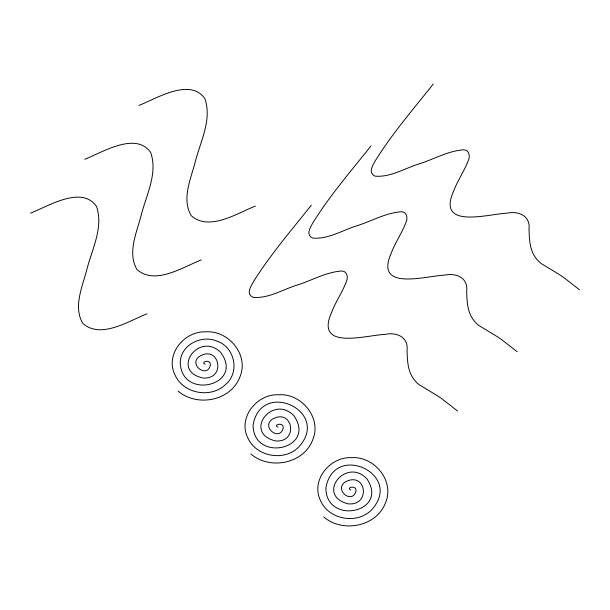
<?xml version="1.0" encoding="UTF-8"?>
<svg xmlns="http://www.w3.org/2000/svg" width="610" height="610" viewBox="0 0 610 610"><rect width="100%" height="100%" fill="white"/><g stroke="black" fill="none" stroke-linecap="round" stroke-linejoin="round"><path stroke-width="0.91" d="M311.283 205.234C291.252 230.527 269.955 255.064 252.944 282.567C251.038 286.41 246.775 292.411 251.145 296.125A6.069 5.62 0.7 0 0 253.295 297.375C268.957 298.625 283.383 289.125 298.023 284.809C312.534 280.104 326.525 271.953 341.958 270.985C347.281 271.236 348.363 277.672 346.366 281.645C342.286 292.358 335.569 301.851 331.52 312.587C314.6 350.986 366.358 335.103 385.078 334.379C396.424 331.939 408.578 336.903 407.061 350.277C407.327 360.571 407.663 371.833 414.571 380.16A30.515 28.273 0.7 0 0 419.055 384.666L433.984 393.679A135.71 125.736 0.7 0 1 441.35 398.383L457.53 410.98M370.91 145.981C350.88 171.273 329.583 195.81 312.572 223.313C310.665 227.156 306.411 233.157 310.78 236.871A6.069 5.62 0.7 0 0 312.922 238.121C328.584 239.372 343.011 229.879 357.651 225.555C372.161 220.85 386.153 212.707 401.586 211.731C406.908 211.983 407.991 218.418 405.993 222.391C401.921 233.104 395.196 242.597 391.155 253.341C374.235 291.733 425.986 275.85 444.713 275.125C456.051 272.685 468.213 277.649 466.688 291.031C466.955 301.317 467.291 312.579 474.206 320.906A30.515 28.273 0.7 0 0 478.69 325.412L493.62 334.425A135.71 125.736 0.7 0 1 500.985 339.129L517.158 351.726M433.252 84.028C413.222 109.327 391.925 133.864 374.914 161.368C373.007 165.211 368.753 171.212 373.122 174.925A6.069 5.62 0.7 0 0 375.264 176.176C390.926 177.426 405.353 167.925 419.993 163.61C434.503 158.905 448.495 150.754 463.928 149.785C469.25 150.037 470.333 156.473 468.335 160.445C464.263 171.158 457.538 180.651 453.497 191.387C436.569 229.787 488.328 213.904 507.055 213.18C518.393 210.732 530.555 215.704 529.03 229.078C529.297 239.372 529.632 250.634 536.548 258.96A30.515 28.273 0.7 0 0 541.032 263.467L555.962 272.472A135.71 125.736 0.7 0 1 563.327 277.184L579.5 289.781M205.196 364.17C199.699 362.63 210.496 358.123 210.366 364.933C207.987 378.596 188.193 365.222 199.089 356.621C218.998 343.895 226.882 379.008 203.45 378.055C170.312 371.711 198.014 331.299 220.378 352.046C245.464 384.78 181.826 401.151 180.27 362.912C180.118 345.077 201.635 334.295 217.015 341.196C234.728 346.915 240.119 372.275 225.731 384.361C211.068 398.849 183.168 393.786 174.917 374.761C164.944 354.562 184.212 330.994 205.486 331.848C228.475 330.025 249.368 354.967 239.89 376.995C230.854 400.976 196.931 407.343 178.112 391.079M277.992 427.076C272.395 425.033 283.955 421.35 283.185 428.167C279.929 441.663 260.92 427.381 272.212 419.253C292.838 407.297 299.014 442.875 275.59 440.931C242.658 433.199 272.365 393.869 293.776 415.555C317.36 449.28 252.914 463.226 253.097 424.812C261.515 378.322 332.267 412.131 298.069 447.702C283.276 461.686 255.887 456.478 247.721 437.667C237.74 417.476 257.008 393.907 278.282 394.762C301.271 392.932 322.164 417.88 312.694 439.909C303.658 463.882 269.727 470.257 250.908 453.992M350.811 489.975C345.123 487.741 357.109 484.378 355.973 491.302C352.069 504.745 333.594 489.609 345.359 481.892C366.358 470.783 371.246 506.277 348.051 503.814C315.256 495.389 345.946 456.631 366.862 478.774C389.569 512.606 325.626 525.782 325.892 487.725C334.31 441.228 405.063 475.037 370.865 510.608C356.072 524.6 328.683 519.384 320.517 500.581C310.543 480.383 329.804 456.821 351.085 457.668C374.067 455.845 394.967 480.787 385.489 502.815C376.454 526.796 342.523 533.163 323.704 516.906M138.92 105.431C156.251 98.728 190.206 77.211 204.96 98.767C212.082 119.682 200.515 141.238 195.406 161.307C191.052 178.501 181.391 198.669 191.143 215.604C209.192 231.754 237.267 213.103 255.399 206.088M84.714 159.294C102.038 152.591 136 131.074 150.754 152.63C157.868 173.553 146.308 195.101 141.192 215.177C136.838 232.372 127.177 252.532 136.93 269.475C154.978 285.625 183.053 266.966 201.186 259.952M30.5 213.164C47.832 206.462 81.786 184.944 96.54 206.5C103.662 227.416 92.095 248.971 86.978 269.04C82.632 286.235 72.964 306.403 82.724 323.338C100.772 339.488 128.847 320.837 146.979 313.822"/></g></svg>
